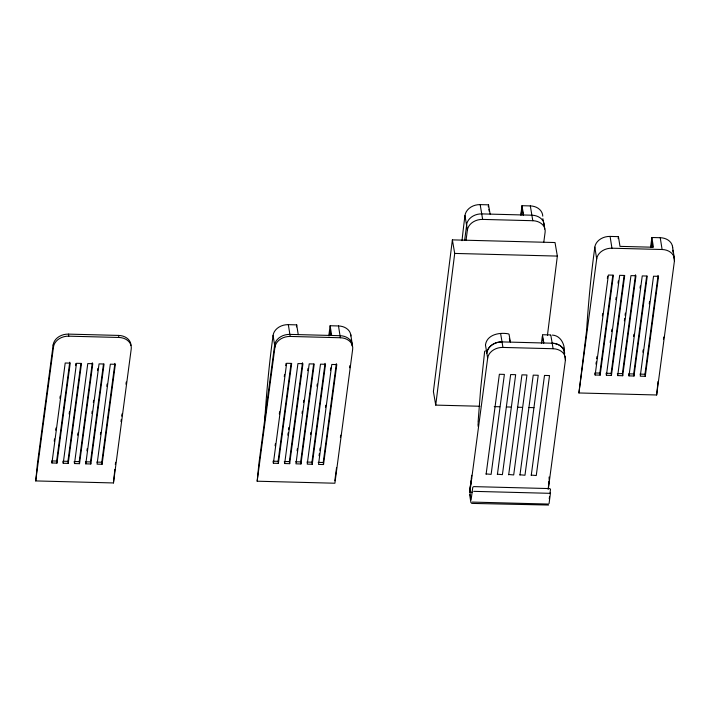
<?xml version="1.0" encoding="UTF-8"?>
<svg xmlns="http://www.w3.org/2000/svg" width="710" height="710" viewBox="0 0 710 710"><rect width="100%" height="100%" fill="white"/><g stroke="black" fill="none" stroke-linecap="round" stroke-linejoin="round"><path stroke-width="1.06" d="M477.999 423.621L478.141 426.399M478.07 422.45L480.652 388.92L484.602 351.814A1.686 0.967 7.1 0 1 485.471 350.944M469.594 491.063L471.573 478.398L469.629 490.77M547.454 335.226L557.35 256.088L555.016 242.536L452.377 239.873L433.402 391.556L435.736 405.108L479.889 406.253M435.736 405.108L454.711 253.426L452.377 239.873M490.131 214.118L488.533 204.835L480.173 204.622A13.934 11.28 -9.8 0 0 464.961 215.618L464.1 222.505A230.253 32.296 -88.5 0 0 462.006 240.69M464.642 240.282L466.869 223.419A13.934 11.28 -9.8 0 1 481.779 213.896L531.932 215.201A13.934 11.28 -9.8 0 1 544.366 225.443L544.632 229.011M488.276 206.903L488.533 204.835M520.803 214.997L521.965 205.705L530.326 205.918A13.934 11.28 -9.8 0 1 542.768 216.151M521.096 215.015L521.965 208.057L523.217 215.325M541.419 343.356L542.289 336.389L543.496 343.4M53.179 344.829L37.435 463.586L35.731 480.927L113.458 482.951L131.235 348.894A13.934 10.996 -9 0 0 118.916 337.472L118.588 335.422L68.435 334.117A13.934 10.996 -9 0 0 53.179 344.829L53.507 346.879L35.731 480.927M54.244 441.15L54.537 438.949M55.699 430.162L55.992 427.97M59.924 398.301L60.217 396.109M51.945 462.973L65.205 363.005L70.219 363.138L56.96 463.106L51.945 462.973L51.626 460.923M56.96 463.106L56.64 461.056L69.749 362.18M69.172 413.974L69.465 411.782M75.579 365.641L75.872 363.44M63.234 463.266L76.485 363.298L81.499 363.422L68.249 463.399L63.234 463.266L62.906 461.216L67.92 461.349L68.249 463.399M67.92 461.349L80.887 363.573M77.683 435.141L77.976 432.949M74.514 463.559L87.774 363.591L92.788 363.715L79.529 463.683L74.514 463.559L74.186 461.509L79.209 461.642L79.529 463.683M79.209 461.642L92.318 362.766M86.931 450.814L87.224 448.622M91.883 413.468L92.176 411.267M93.338 402.481L93.631 400.28M97.563 370.62L97.856 368.428M85.795 463.852L99.054 363.884L104.068 364.008L90.818 463.976L85.795 463.852L85.475 461.802L90.489 461.935L90.818 463.976M90.489 461.935L103.456 364.159M100.403 434.627L100.696 432.434M106.811 386.293L107.103 384.092M102.098 464.269L115.357 364.301L110.343 364.177L97.084 464.145L102.098 464.269L101.77 462.228L114.887 363.351M115.313 464.5L115.606 462.299M120.993 421.616L121.286 419.415M121.729 416.122L122.013 413.921M125.954 384.234L126.247 382.033M298.236 334.614L296.7 324.878L288.34 324.656A13.934 10.996 -9 0 0 273.084 335.377L272.187 342.087A230.253 32.296 -88.5 0 0 264.83 418.909M328.792 335.812L330.132 325.748L338.492 325.961L340.356 337.747A13.934 10.996 -9 0 1 352.675 349.169L334.898 483.226L257.171 481.211L274.947 347.154L273.084 335.377M275.107 445.818L275.4 443.626M279.332 413.965L279.625 411.764M284.284 376.611L284.577 374.418M285.739 365.623L286.032 363.431M273.385 463.248L286.645 363.28L291.659 363.413L278.409 463.381L273.385 463.248L273.066 461.198L278.08 461.331L278.409 463.381M278.08 461.331L291.047 363.555M296.434 326.893L296.7 324.878M287.843 435.132L288.136 432.931M288.571 429.639L288.863 427.438M284.674 463.541L297.934 363.573L302.948 363.706L289.689 463.674L284.674 463.541L284.346 461.491L289.361 461.624L289.689 463.674M289.361 461.624L302.478 362.757M297.091 450.797L297.383 448.605M302.043 413.451L302.336 411.25M303.498 402.464L303.791 400.271M307.723 370.602L308.016 368.41M300.969 463.967L314.228 363.999L309.214 363.866L295.955 463.834L300.969 463.967L300.649 461.917L313.616 364.141M310.554 434.618L310.847 432.417M316.971 386.275L317.264 384.083M312.258 464.26L325.517 364.292L320.494 364.159L307.244 464.127L312.258 464.26L311.93 462.21L325.047 363.342M329.404 335.75L330.097 330.478L330.86 335.28M319.074 455.776L319.367 453.583M319.802 450.291L320.095 448.09M325.482 407.442L325.775 405.25M330.434 370.096L330.727 367.895M323.538 464.553L336.797 364.585L331.783 364.452L318.524 464.42L323.538 464.553L323.219 462.503L336.327 363.635M340.383 437.369L340.676 435.177M349.622 367.745L349.906 365.57M334.809 480.759L336.558 467.57M466.079 240.007L467.393 230.12L464.961 215.618M471.262 478.682L471.688 475.301M485.462 344.936L487.663 358.142L469.887 492.19L472.079 492.243M486.11 474.236L499.37 374.268L504.384 374.392L491.125 474.36L486.057 473.898M497.391 474.528L510.65 374.552L515.664 374.685L502.414 474.653L497.337 474.191M508.679 474.812L521.939 374.844L526.953 374.978L513.694 474.946L508.626 474.484M543.816 242.021L545.12 232.135A13.934 10.996 -9 0 0 532.802 220.712L530.326 205.918M519.96 475.105L533.219 375.137L538.233 375.27L524.974 475.238L519.906 474.777M531.249 475.398L544.499 375.43L549.522 375.563L536.263 475.531L531.195 475.07M548.51 484.113L548.803 481.948M549.141 479.623L549.105 477.005M548.102 489.279L549.3 480.413M548.351 488.711L565.4 360.156L564.778 356.234M549.247 498.837L549.531 496.716M549.948 493.53L550.516 489.279L549.762 488.586L473.703 486.616L472.78 487.264L471.094 500.009L469.665 490.752M549.07 503.541L550.49 492.846M672.636 247.701A13.934 10.996 -9 0 0 660.238 237.717L651.878 237.504L653.422 247.24L619.99 246.37L618.446 236.634L610.085 236.421A13.934 10.996 -9 0 0 594.829 247.133L593.942 253.843A230.253 32.296 -88.5 0 0 586.584 330.665L578.916 392.967L656.652 394.982L674.429 260.934L673.408 254.508M578.916 392.967L596.693 258.919L594.829 247.133M595.974 364.168L596.267 361.976M596.702 358.674L596.995 356.482M602.391 315.835L602.683 313.634M607.343 278.48L607.636 276.288M595.14 375.004L608.39 275.036L613.413 275.169L600.154 375.137L595.14 375.004L594.811 372.963M600.154 375.137L599.826 373.087L612.792 275.32M618.179 238.649L618.446 236.634M610.174 342.495L610.467 340.294M611.629 331.508L611.922 329.307M615.854 299.647L616.147 297.454M618.046 283.175L618.33 280.974M606.42 375.297L619.679 275.329L624.693 275.462L611.434 375.43L606.42 375.297L606.1 373.256L611.115 373.38L611.434 375.43M611.115 373.38L624.081 275.613M624.374 320.813L624.667 318.613M625.102 315.32L625.395 313.128M617.709 375.59L630.959 275.622L635.974 275.755L622.723 375.723L617.709 375.59L617.38 373.549L622.395 373.673L622.723 375.723M622.395 373.673L635.503 274.805M633.613 336.487L633.906 334.286M640.029 288.154L640.322 285.952M628.989 375.883L642.248 275.915L647.263 276.048L634.003 376.016L628.989 375.883L628.661 373.833L633.675 373.966L634.003 376.016M633.675 373.966L646.641 276.199M650.546 247.568L651.878 237.504M651.15 247.506L651.851 242.234L652.605 247.036M642.861 352.16L643.153 349.959M649.268 303.818L649.561 301.626M645.284 376.309L658.543 276.341L653.528 276.208L640.269 376.176L645.284 376.309L644.964 374.259L658.072 275.391M663.442 339.265L663.735 337.072M485.525 344.563C487.255 334.321 499.875 332.218 508.369 333.851M486.891 353.243L487.193 351.761M548.617 505.041L471.839 503.408L470.89 502.485L469.638 494.604M114.834 469.434L113.458 482.951M658.028 381.474L656.652 394.982M467.393 230.12A13.934 10.996 -9 0 1 482.649 219.408L532.802 220.712M596.693 258.919A13.934 10.996 -9 0 1 611.949 248.207L662.102 249.503A13.934 10.996 -9 0 1 674.429 260.934M454.711 253.426L557.35 256.088M542.786 334.738L550.64 334.942M274.947 347.154A13.934 10.996 -9 0 1 290.204 336.442L340.356 337.747M500.674 333.931L502.05 341.936A13.934 11.28 -9.8 0 0 487.14 351.459A13.934 11.28 -9.8 0 1 502.05 341.909L552.202 343.214A13.934 11.28 -9.8 0 1 564.636 353.456A13.934 11.28 -9.8 0 0 552.202 343.241L550.818 335.235M53.507 346.879A13.934 10.996 -9 0 1 68.763 336.167L118.916 337.472M487.663 358.142A13.934 10.996 -9 0 1 502.928 347.43L553.081 348.725A13.934 10.996 -9 0 1 565.4 360.156M595.814 372.99L599.826 373.087M639.95 374.126L644.964 374.259M494.24 406.626L499.751 406.768M506.372 406.936L510.792 407.052M517.413 407.229L521.832 407.336M528.453 407.513L533.973 407.655M295.635 461.784L300.649 461.917M306.915 462.077L311.93 462.21M318.204 462.37L323.219 462.503M52.629 460.95L56.64 461.056M96.755 462.095L101.77 462.228M473.676 491.347L549.735 493.317M472.248 502.085L548.315 504.056M552.38 335.084C560.802 335.599 564.867 344.439 564.468 352M542.875 218.671L543.23 220.73M543.585 222.798L543.94 224.857M563.367 347.989L563.731 350.065M564.086 352.142L564.441 354.219M521.965 205.705L523.572 214.988M542.467 335.014L543.842 343.019M488.888 209.264L489.243 211.34M509.026 334.153L510.41 342.149M509.372 338.528L509.895 341.528M480.173 204.622L482.649 219.408M672.468 246.272L674.34 258.058M672.734 250.222L673.071 252.361M660.238 237.717L662.102 249.503M610.085 236.421L611.949 248.207M552.202 343.214L553.081 348.725M502.05 341.918L502.928 347.43M350.722 334.508L352.267 344.243M351.157 339.549L351.494 341.714M351.84 343.88L352.187 346.045M330.132 325.748L331.677 335.475M288.34 324.656L290.204 336.442M257.171 481.211L258.875 463.861L274.619 345.104A13.934 10.996 -9 0 1 289.884 334.392L340.028 335.697A13.934 10.996 -9 0 1 352.426 345.672M68.435 334.117L68.763 336.167M338.492 325.961A13.934 10.996 -9 0 1 350.882 335.945M118.588 335.422A13.934 10.996 -9 0 1 130.986 345.397"/></g></svg>
